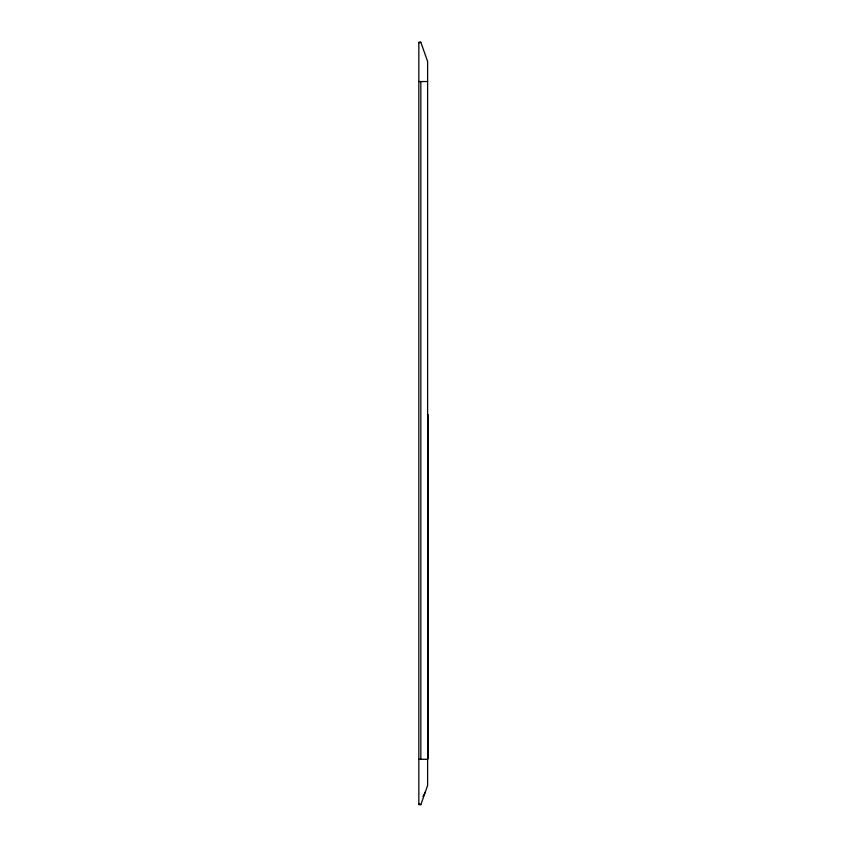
<?xml version="1.0" encoding="UTF-8"?>
<svg xmlns="http://www.w3.org/2000/svg" width="847" height="847" viewBox="0 0 847 847"><rect width="100%" height="100%" fill="white"/><g stroke="black" fill="none" stroke-linecap="round" stroke-linejoin="round"><path stroke-width="1.27" d="M420.843 804.65L427.619 785.561L427.619 61.45L420.843 42.361L418.831 42.35L418.831 804.65L420.843 804.65L418.831 803.951M422.981 796.551L425.363 791.924M418.831 42.731L420.843 42.361L418.831 42.361M418.831 81.545L427.619 81.545M418.831 759.293L427.619 759.293M428.169 414.575L428.169 758.7M420.843 81.545L420.843 759.293"/></g></svg>
